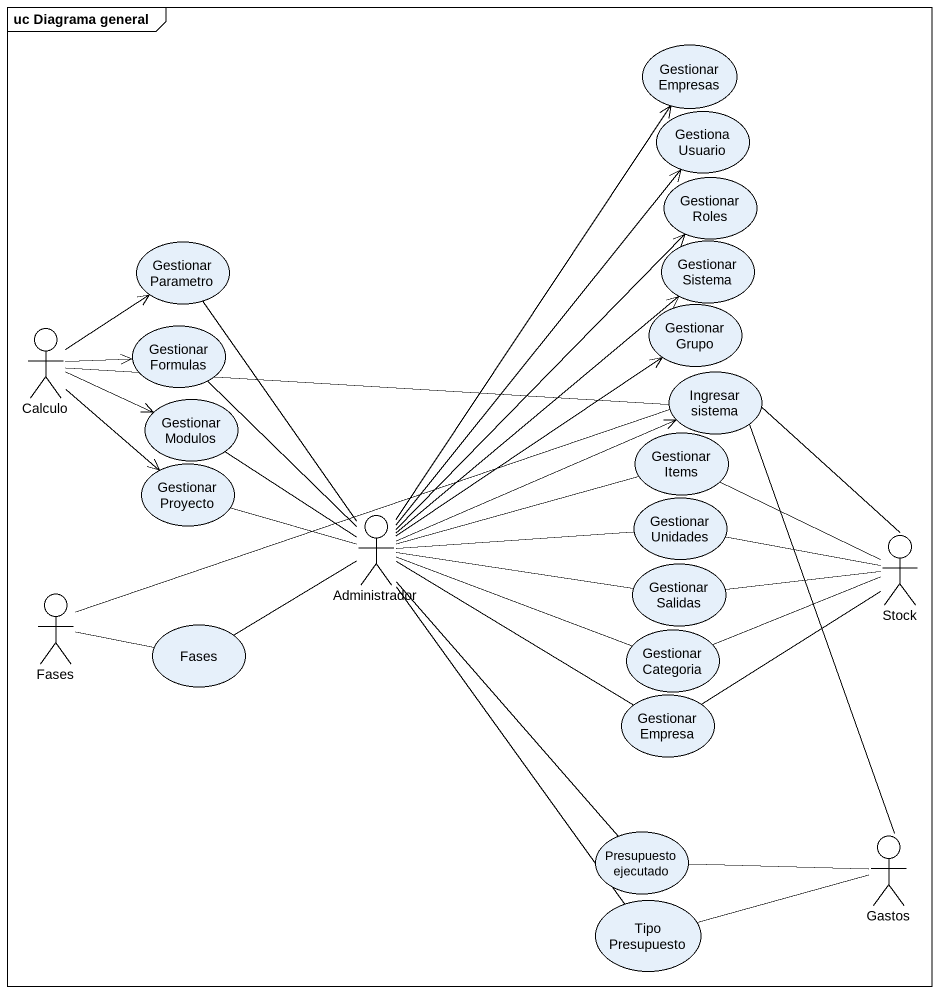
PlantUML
@startuml
mainframe uc Diagrama general
usecase "Gestionar Empresas" as Gestionar_Empresas
usecase "Gestiona Usuario" as Gestiona_Usuario
usecase "Gestionar Roles" as Gestionar_Roles
usecase "Gestionar Parametro" as Gestionar_Parametro
usecase "Gestionar Sistema" as Gestionar_Sistema
usecase "Gestionar Grupo" as Gestionar_Grupo
actor Calculo
usecase "Gestionar Formulas" as Gestionar_Formulas
usecase "Ingresar sistema" as Ingresar_sistema
usecase "Gestionar Modulos" as Gestionar_Modulos
usecase "Gestionar Items" as Gestionar_Items
usecase "Gestionar Proyecto" as Gestionar_Proyecto
actor Administrador
usecase "Gestionar Unidades" as Gestionar_Unidades
actor Stock
actor Fases
usecase "Gestionar Salidas" as Gestionar_Salidas
usecase "Fases" as Fases_2
usecase "Gestionar Categoria" as Gestionar_Categoria
usecase "Gestionar Empresa" as Gestionar_Empresa
usecase "Presupuesto ejecutado" as Presupuesto_ejecutado
actor Gastos
usecase "Tipo Presupuesto" as Tipo_Presupuesto
Gestionar_Parametro -- Administrador
Calculo -up-> Gestionar_Parametro
Calculo -right-> Gestionar_Formulas
Calculo -right- Ingresar_sistema
Calculo -right-> Gestionar_Modulos
Calculo --> Gestionar_Proyecto
Gestionar_Formulas -- Administrador
Gestionar_Modulos -- Administrador
Gestionar_Proyecto -right- Administrador
Administrador -up-> Gestionar_Empresas
Administrador -up-> Gestiona_Usuario
Administrador -up-> Gestionar_Roles
Administrador -up-> Gestionar_Sistema
Administrador -up-> Gestionar_Grupo
Administrador -right-> Ingresar_sistema
Administrador -right- Gestionar_Items
Administrador -right- Gestionar_Unidades
Administrador -right- Gestionar_Salidas
Administrador -left- Fases_2
Administrador -right- Gestionar_Categoria
Administrador -right- Gestionar_Empresa
Administrador -- Presupuesto_ejecutado
Administrador -- Tipo_Presupuesto
Stock -up- Ingresar_sistema
Stock -left- Gestionar_Items
Stock -left- Gestionar_Unidades
Stock -left- Gestionar_Salidas
Stock -left- Gestionar_Categoria
Stock -left- Gestionar_Empresa
Fases -right- Ingresar_sistema
Fases -right- Fases_2
Gastos -up- Ingresar_sistema
Gastos -left- Presupuesto_ejecutado
Gastos -left- Tipo_Presupuesto
@enduml
